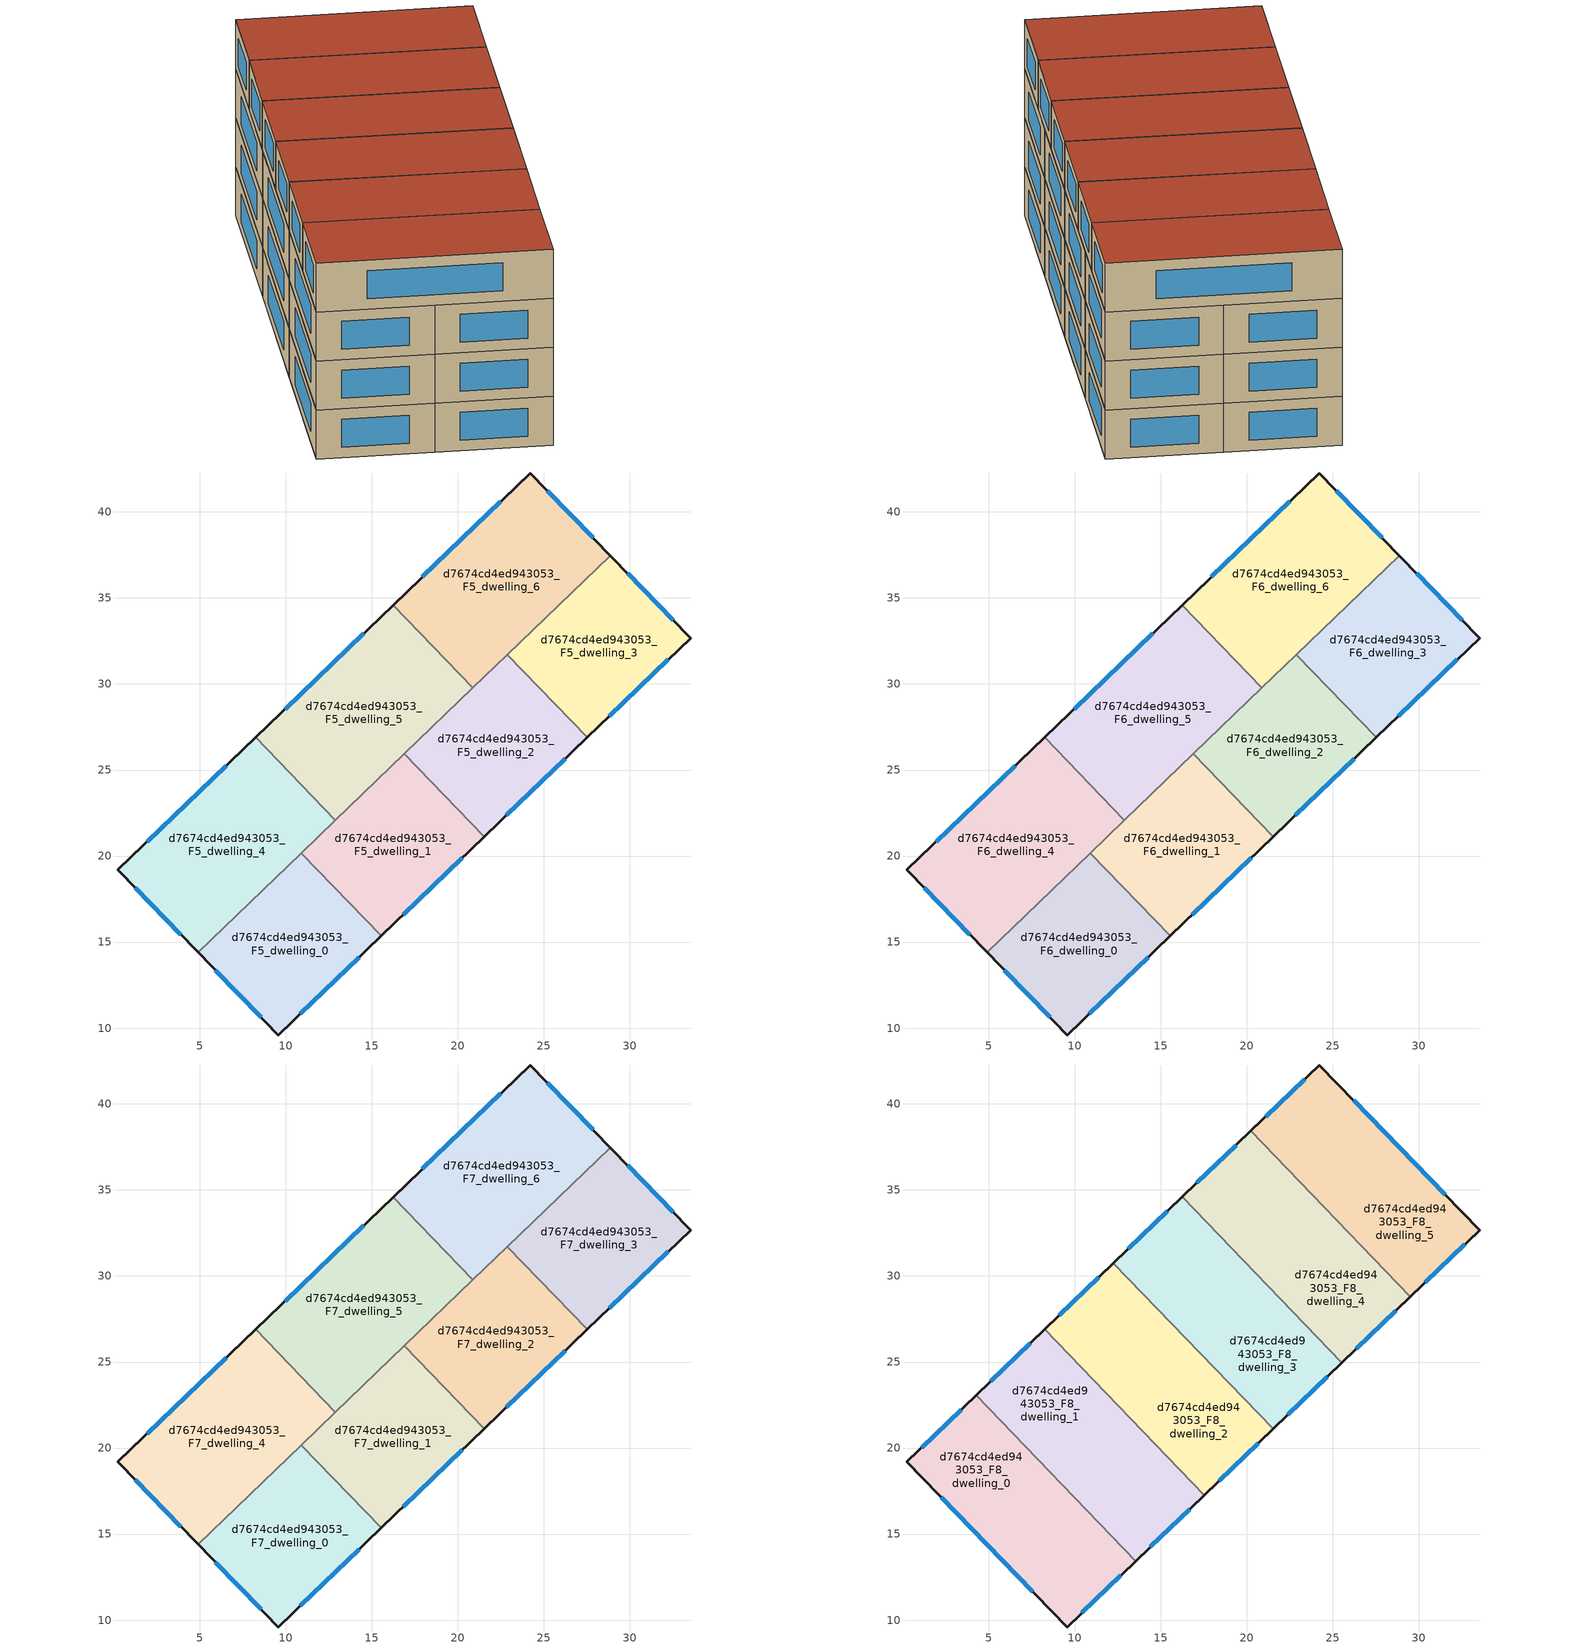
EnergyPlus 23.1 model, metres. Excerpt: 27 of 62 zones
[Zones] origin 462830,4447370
d7674cd4ed943053_F5_dwelling_0
 floor to d7674cd4ed943053_F4_dwelling_0 (EU_floor_Construction): 10.91,20.17 15.54,15.36 9.56,9.6 4.91,14.4 z15
 wall outside (EU_wall_Construction): 4.91,14.4 9.56,9.6 15.54,15.36 z15:18
 wall to d7674cd4ed943053_F5_dwelling_1 (EU_wall_Construction): 15.54,15.36 10.91,20.17 z15:18
 wall to d7674cd4ed943053_F5_dwelling_4 (EU_wall_Construction): 10.91,20.17 4.91,14.4 z15:18
 window (EU_Window_Construction): 10.84,10.83 14.26,14.13 / 5.9,13.37 8.56,10.63 z15.64:17.36
d7674cd4ed943053_F5_dwelling_1
 floor to d7674cd4ed943053_F4_dwelling_1 (EU_floor_Construction): 16.9,25.94 21.53,21.13 15.54,15.36 10.91,20.17 z15
 wall outside (EU_wall_Construction): 15.54,15.36 21.53,21.13 z15:18
 wall to d7674cd4ed943053_F5_dwelling_2 (EU_wall_Construction): 21.53,21.13 16.9,25.94 z15:18
 wall to d7674cd4ed943053_F5_dwelling_5 (EU_wall_Construction): 16.9,25.94 12.88,22.08 z15:18
 wall to d7674cd4ed943053_F5_dwelling_4 (EU_wall_Construction): 12.88,22.08 10.91,20.17 z15:18
 window (EU_Window_Construction): 16.82,16.59 20.25,19.89 z15.64:17.36
d7674cd4ed943053_F5_dwelling_2
 floor to d7674cd4ed943053_F4_dwelling_2 (EU_floor_Construction): 22.89,31.71 27.52,26.89 21.53,21.13 16.9,25.94 z15
 wall outside (EU_wall_Construction): 21.53,21.13 27.52,26.89 z15:18
 wall to d7674cd4ed943053_F5_dwelling_3 (EU_wall_Construction): 27.52,26.89 22.89,31.71 z15:18
 wall to d7674cd4ed943053_F5_dwelling_6 (EU_wall_Construction): 22.89,31.71 20.87,29.77 z15:18
 wall to d7674cd4ed943053_F5_dwelling_5 (EU_wall_Construction): 20.87,29.77 16.9,25.94 z15:18
 window (EU_Window_Construction): 22.81,22.36 26.24,25.66 z15.64:17.36
d7674cd4ed943053_F5_dwelling_3
 floor to d7674cd4ed943053_F4_dwelling_3 (EU_floor_Construction): 28.87,37.47 33.52,32.67 27.52,26.89 22.89,31.71 z15
 wall outside (EU_wall_Construction): 27.52,26.89 33.52,32.67 28.87,37.47 z15:18
 wall to d7674cd4ed943053_F5_dwelling_6 (EU_wall_Construction): 28.87,37.47 22.89,31.71 z15:18
 window (EU_Window_Construction): 32.52,33.7 29.86,36.44 / 28.81,28.13 32.24,31.43 z15.64:17.36
d7674cd4ed943053_F5_dwelling_4
 floor to d7674cd4ed943053_F4_dwelling_4 (EU_floor_Construction): 8.25,26.89 12.88,22.08 4.91,14.4 0.25,19.19 z15
 wall outside (EU_wall_Construction): 8.25,26.89 0.25,19.19 4.91,14.4 z15:18
 wall to d7674cd4ed943053_F5_dwelling_5 (EU_wall_Construction): 12.88,22.08 8.25,26.89 z15:18
 window (EU_Window_Construction): 1.25,18.16 3.91,15.42 / 6.53,25.24 1.96,20.84 z15.64:17.36
d7674cd4ed943053_F5_dwelling_5
 floor to d7674cd4ed943053_F4_dwelling_5 (EU_floor_Construction): 16.23,34.58 20.87,29.77 12.88,22.08 8.25,26.89 z15
 wall outside (EU_wall_Construction): 16.23,34.58 8.25,26.89 z15:18
 wall to d7674cd4ed943053_F5_dwelling_6 (EU_wall_Construction): 20.87,29.77 16.23,34.58 z15:18
 window (EU_Window_Construction): 14.52,32.93 9.96,28.54 z15.64:17.36
d7674cd4ed943053_F5_dwelling_6
 floor to d7674cd4ed943053_F4_dwelling_6 (EU_floor_Construction): 24.21,42.26 28.87,37.47 20.87,29.77 16.23,34.58 z15
 wall outside (EU_wall_Construction): 28.87,37.47 24.21,42.26 16.23,34.58 z15:18
 window (EU_Window_Construction): 27.87,38.49 25.21,41.23 / 22.5,40.62 17.94,36.23 z15.64:17.36
d7674cd4ed943053_F6_dwelling_0
 floor to d7674cd4ed943053_F5_dwelling_0 (EU_floor_Construction): 10.91,20.17 15.54,15.36 9.56,9.6 4.91,14.4 z18
 wall outside (EU_wall_Construction): 4.91,14.4 9.56,9.6 15.54,15.36 z18:21
 wall to d7674cd4ed943053_F6_dwelling_1 (EU_wall_Construction): 15.54,15.36 10.91,20.17 z18:21
 wall to d7674cd4ed943053_F6_dwelling_4 (EU_wall_Construction): 10.91,20.17 4.91,14.4 z18:21
 window (EU_Window_Construction): 10.84,10.83 14.26,14.13 / 5.9,13.37 8.56,10.63 z18.64:20.36
d7674cd4ed943053_F6_dwelling_1
 floor to d7674cd4ed943053_F5_dwelling_1 (EU_floor_Construction): 16.9,25.94 21.53,21.13 15.54,15.36 10.91,20.17 z18
 wall outside (EU_wall_Construction): 15.54,15.36 21.53,21.13 z18:21
 wall to d7674cd4ed943053_F6_dwelling_2 (EU_wall_Construction): 21.53,21.13 16.9,25.94 z18:21
 wall to d7674cd4ed943053_F6_dwelling_5 (EU_wall_Construction): 16.9,25.94 12.88,22.08 z18:21
 wall to d7674cd4ed943053_F6_dwelling_4 (EU_wall_Construction): 12.88,22.08 10.91,20.17 z18:21
 window (EU_Window_Construction): 16.82,16.59 20.25,19.89 z18.64:20.36
d7674cd4ed943053_F6_dwelling_2
 floor to d7674cd4ed943053_F5_dwelling_2 (EU_floor_Construction): 22.89,31.71 27.52,26.89 21.53,21.13 16.9,25.94 z18
 wall outside (EU_wall_Construction): 21.53,21.13 27.52,26.89 z18:21
 wall to d7674cd4ed943053_F6_dwelling_3 (EU_wall_Construction): 27.52,26.89 22.89,31.71 z18:21
 wall to d7674cd4ed943053_F6_dwelling_6 (EU_wall_Construction): 22.89,31.71 20.87,29.77 z18:21
 wall to d7674cd4ed943053_F6_dwelling_5 (EU_wall_Construction): 20.87,29.77 16.9,25.94 z18:21
 window (EU_Window_Construction): 22.81,22.36 26.24,25.66 z18.64:20.36
d7674cd4ed943053_F6_dwelling_3
 floor to d7674cd4ed943053_F5_dwelling_3 (EU_floor_Construction): 28.87,37.47 33.52,32.67 27.52,26.89 22.89,31.71 z18
 wall outside (EU_wall_Construction): 27.52,26.89 33.52,32.67 28.87,37.47 z18:21
 wall to d7674cd4ed943053_F6_dwelling_6 (EU_wall_Construction): 28.87,37.47 22.89,31.71 z18:21
 window (EU_Window_Construction): 32.52,33.7 29.86,36.44 / 28.81,28.13 32.24,31.43 z18.64:20.36
d7674cd4ed943053_F6_dwelling_4
 floor to d7674cd4ed943053_F5_dwelling_4 (EU_floor_Construction): 8.25,26.89 12.88,22.08 4.91,14.4 0.25,19.19 z18
 wall outside (EU_wall_Construction): 8.25,26.89 0.25,19.19 4.91,14.4 z18:21
 wall to d7674cd4ed943053_F6_dwelling_5 (EU_wall_Construction): 12.88,22.08 8.25,26.89 z18:21
 window (EU_Window_Construction): 1.25,18.16 3.91,15.42 / 6.53,25.24 1.96,20.84 z18.64:20.36
d7674cd4ed943053_F6_dwelling_5
 floor to d7674cd4ed943053_F5_dwelling_5 (EU_floor_Construction): 16.23,34.58 20.87,29.77 12.88,22.08 8.25,26.89 z18
 wall outside (EU_wall_Construction): 16.23,34.58 8.25,26.89 z18:21
 wall to d7674cd4ed943053_F6_dwelling_6 (EU_wall_Construction): 20.87,29.77 16.23,34.58 z18:21
 window (EU_Window_Construction): 14.52,32.93 9.96,28.54 z18.64:20.36
d7674cd4ed943053_F6_dwelling_6
 floor to d7674cd4ed943053_F5_dwelling_6 (EU_floor_Construction): 24.21,42.26 28.87,37.47 20.87,29.77 16.23,34.58 z18
 wall outside (EU_wall_Construction): 28.87,37.47 24.21,42.26 16.23,34.58 z18:21
 window (EU_Window_Construction): 27.87,38.49 25.21,41.23 / 22.5,40.62 17.94,36.23 z18.64:20.36
d7674cd4ed943053_F7_dwelling_0
 floor to d7674cd4ed943053_F6_dwelling_0 (EU_floor_Construction): 10.91,20.17 15.54,15.36 9.56,9.6 4.91,14.4 z21
 wall outside (EU_wall_Construction): 4.91,14.4 9.56,9.6 15.54,15.36 z21:24
 wall to d7674cd4ed943053_F7_dwelling_1 (EU_wall_Construction): 15.54,15.36 10.91,20.17 z21:24
 wall to d7674cd4ed943053_F7_dwelling_4 (EU_wall_Construction): 10.91,20.17 4.91,14.4 z21:24
 window (EU_Window_Construction): 10.84,10.83 14.26,14.13 / 5.9,13.37 8.56,10.63 z21.64:23.36
d7674cd4ed943053_F7_dwelling_1
 floor to d7674cd4ed943053_F6_dwelling_1 (EU_floor_Construction): 16.9,25.94 21.53,21.13 15.54,15.36 10.91,20.17 z21
 wall outside (EU_wall_Construction): 15.54,15.36 21.53,21.13 z21:24
 wall to d7674cd4ed943053_F7_dwelling_2 (EU_wall_Construction): 21.53,21.13 16.9,25.94 z21:24
 wall to d7674cd4ed943053_F7_dwelling_5 (EU_wall_Construction): 16.9,25.94 12.88,22.08 z21:24
 wall to d7674cd4ed943053_F7_dwelling_4 (EU_wall_Construction): 12.88,22.08 10.91,20.17 z21:24
 window (EU_Window_Construction): 16.82,16.59 20.25,19.89 z21.64:23.36
d7674cd4ed943053_F7_dwelling_2
 floor to d7674cd4ed943053_F6_dwelling_2 (EU_floor_Construction): 22.89,31.71 27.52,26.89 21.53,21.13 16.9,25.94 z21
 wall outside (EU_wall_Construction): 21.53,21.13 27.52,26.89 z21:24
 wall to d7674cd4ed943053_F7_dwelling_3 (EU_wall_Construction): 27.52,26.89 22.89,31.71 z21:24
 wall to d7674cd4ed943053_F7_dwelling_6 (EU_wall_Construction): 22.89,31.71 20.87,29.77 z21:24
 wall to d7674cd4ed943053_F7_dwelling_5 (EU_wall_Construction): 20.87,29.77 16.9,25.94 z21:24
 window (EU_Window_Construction): 22.81,22.36 26.24,25.66 z21.64:23.36
 ceiling adiabatic (EU_roof_Construction): 27.52,26.89 22.89,31.71 20.88,29.78 25.51,24.96 z24
d7674cd4ed943053_F7_dwelling_3
 floor to d7674cd4ed943053_F6_dwelling_3 (EU_floor_Construction): 28.87,37.47 33.52,32.67 27.52,26.89 22.89,31.71 z21
 wall outside (EU_wall_Construction): 27.52,26.89 33.52,32.67 28.87,37.47 z21:24
 wall to d7674cd4ed943053_F7_dwelling_6 (EU_wall_Construction): 28.87,37.47 22.89,31.71 z21:24
 window (EU_Window_Construction): 32.52,33.7 29.86,36.44 / 28.81,28.13 32.24,31.43 z21.64:23.36
 ceiling adiabatic (EU_roof_Construction): 29.51,28.81 24.87,33.62 22.89,31.71 27.52,26.89 z24
d7674cd4ed943053_F7_dwelling_4
 floor to d7674cd4ed943053_F6_dwelling_4 (EU_floor_Construction): 8.25,26.89 12.88,22.08 4.91,14.4 0.25,19.19 z21
 wall outside (EU_wall_Construction): 8.25,26.89 0.25,19.19 4.91,14.4 z21:24
 wall to d7674cd4ed943053_F7_dwelling_5 (EU_wall_Construction): 12.88,22.08 8.25,26.89 z21:24
 window (EU_Window_Construction): 1.25,18.16 3.91,15.42 / 6.53,25.24 1.96,20.84 z21.64:23.36
d7674cd4ed943053_F7_dwelling_5
 floor to d7674cd4ed943053_F6_dwelling_5 (EU_floor_Construction): 16.23,34.58 20.87,29.77 12.88,22.08 8.25,26.89 z21
 wall outside (EU_wall_Construction): 16.23,34.58 8.25,26.89 z21:24
 wall to d7674cd4ed943053_F7_dwelling_6 (EU_wall_Construction): 20.87,29.77 16.23,34.58 z21:24
 window (EU_Window_Construction): 14.52,32.93 9.96,28.54 z21.64:23.36
d7674cd4ed943053_F7_dwelling_6
 floor to d7674cd4ed943053_F6_dwelling_6 (EU_floor_Construction): 24.21,42.26 28.87,37.47 20.87,29.77 16.23,34.58 z21
 wall outside (EU_wall_Construction): 28.87,37.47 24.21,42.26 16.23,34.58 z21:24
 window (EU_Window_Construction): 27.87,38.49 25.21,41.23 / 22.5,40.62 17.94,36.23 z21.64:23.36
d7674cd4ed943053_F8_dwelling_0
 floor to d7674cd4ed943053_F7_dwelling_0 (EU_floor_Construction): 8.9,18.24 13.53,13.43 9.56,9.6 4.91,14.4 z24
 floor to d7674cd4ed943053_F7_dwelling_4 (EU_floor_Construction): 4.26,23.06 8.9,18.24 4.91,14.4 0.25,19.19 z24
 wall outside (EU_wall_Construction): 4.26,23.06 0.25,19.19 9.56,9.6 13.53,13.43 z24:27
 wall to d7674cd4ed943053_F8_dwelling_1 (EU_wall_Construction): 13.53,13.43 4.26,23.06 z24:27
 window (EU_Window_Construction): 10.41,10.42 12.68,12.61 / 2.24,17.14 7.57,11.66 / 3.4,22.23 1.11,20.02 z24.64:26.36
 roof outside (EU_roof_Construction): 13.53,13.43 4.26,23.06 0.25,19.19 9.56,9.6 z27
d7674cd4ed943053_F8_dwelling_1
 floor to d7674cd4ed943053_F7_dwelling_4 (EU_floor_Construction): 8.25,26.89 12.88,22.08 8.9,18.24 4.26,23.06 z24
 floor to d7674cd4ed943053_F7_dwelling_0 (EU_floor_Construction): 10.91,20.17 15.54,15.36 13.53,13.43 8.9,18.24 z24
 floor to d7674cd4ed943053_F7_dwelling_1 (EU_floor_Construction): 12.89,22.09 17.53,17.27 15.54,15.36 10.91,20.17 z24
 floor to d7674cd4ed943053_F7_dwelling_5 (EU_floor_Construction): 8.26,26.9 12.89,22.09 12.88,22.08 8.25,26.89 z24
 wall outside (EU_wall_Construction): 13.53,13.43 17.53,17.27 / 8.26,26.9 4.26,23.06 z24:27
 wall to d7674cd4ed943053_F8_dwelling_2 (EU_wall_Construction): 17.53,17.27 8.26,26.9 z24:27
 window (EU_Window_Construction): 14.39,14.25 16.67,16.45 / 7.4,26.08 5.12,23.88 z24.64:26.36
 roof outside (EU_roof_Construction): 17.53,17.27 8.26,26.9 4.26,23.06 13.53,13.43 z27
d7674cd4ed943053_F8_dwelling_2
 floor to d7674cd4ed943053_F7_dwelling_1 (EU_floor_Construction): 16.89,25.93 21.52,21.12 17.53,17.27 12.89,22.09 z24
 floor to d7674cd4ed943053_F7_dwelling_5 (EU_floor_Construction): 12.25,30.75 16.89,25.93 12.89,22.09 8.26,26.9 z24
 wall outside (EU_wall_Construction): 17.53,17.27 21.52,21.12 / 12.25,30.75 8.26,26.9 z24:27
 wall to d7674cd4ed943053_F8_dwelling_3 (EU_wall_Construction): 21.52,21.12 12.25,30.75 z24:27
 window (EU_Window_Construction): 18.38,18.1 20.67,20.29 / 11.4,29.92 9.11,27.72 z24.64:26.36
 roof outside (EU_roof_Construction): 21.52,21.12 12.25,30.75 8.26,26.9 17.53,17.27 z27
d7674cd4ed943053_F8_dwelling_3
 floor to d7674cd4ed943053_F7_dwelling_2 (EU_floor_Construction): 20.88,29.78 25.51,24.96 21.53,21.13 16.9,25.94 z24
 floor to d7674cd4ed943053_F7_dwelling_1 (EU_floor_Construction): 16.9,25.94 21.53,21.13 21.52,21.12 16.89,25.93 z24
 floor to d7674cd4ed943053_F7_dwelling_5 (EU_floor_Construction): 16.23,34.58 20.87,29.77 16.89,25.93 12.25,30.75 z24
 floor to d7674cd4ed943053_F7_dwelling_6 (EU_floor_Construction): 16.24,34.59 20.88,29.78 20.87,29.77 16.23,34.58 z24
 wall outside (EU_wall_Construction): 21.52,21.12 25.52,24.96 / 16.24,34.59 12.25,30.75 z24:27
 wall to d7674cd4ed943053_F8_dwelling_4 (EU_wall_Construction): 25.52,24.96 16.24,34.59 z24:27
 window (EU_Window_Construction): 22.38,21.94 24.66,24.14 / 15.39,33.77 13.11,31.57 z24.64:26.36
 roof outside (EU_roof_Construction): 25.52,24.96 16.24,34.59 12.25,30.75 21.52,21.12 z27
d7674cd4ed943053_F8_dwelling_4
 floor to d7674cd4ed943053_F7_dwelling_6 (EU_floor_Construction): 20.24,38.43 24.87,33.62 20.88,29.78 16.24,34.59 z24
 floor adiabatic (EU_floor_Construction): 24.87,33.62 29.51,28.81 25.52,24.96 20.88,29.78 z24
 wall outside (EU_wall_Construction): 25.52,24.96 29.51,28.81 / 20.24,38.43 16.24,34.59 z24:27
 wall to d7674cd4ed943053_F8_dwelling_5 (EU_wall_Construction): 29.51,28.81 20.24,38.43 z24:27
 window (EU_Window_Construction): 26.37,25.78 28.65,27.98 / 19.38,37.61 17.1,35.41 z24.64:26.36
 roof outside (EU_roof_Construction): 29.51,28.81 20.24,38.43 16.24,34.59 25.52,24.96 z27
d7674cd4ed943053_F8_dwelling_5
 floor to d7674cd4ed943053_F7_dwelling_3 (EU_floor_Construction): 28.87,37.47 33.52,32.67 29.51,28.81 24.87,33.62 z24
 floor to d7674cd4ed943053_F7_dwelling_6 (EU_floor_Construction): 24.21,42.26 28.87,37.47 24.87,33.62 20.24,38.43 z24
 wall outside (EU_wall_Construction): 29.51,28.81 33.52,32.67 24.21,42.26 20.24,38.43 z24:27
 window (EU_Window_Construction): 23.36,41.44 21.09,39.25 / 31.53,34.72 26.21,40.21 / 30.37,29.63 32.66,31.84 z24.64:26.36
 roof outside (EU_roof_Construction): 33.52,32.67 24.21,42.26 20.24,38.43 29.51,28.81 z27
[Building]
EU S2 Campaign: North Axis=0; Terrain=City; Solar Distribution=FullExterior
[Site:Location]
Yerevan-Zvartnots.Intl.AP: Latitude=40.15; Longitude=44.383; Time Zone=4; Elevation=854
[SizingPeriod:WeatherFileDays]
AnnualSizingPeriod: Begin Month=1; Begin Day of Month=1; End Month=12; End Day of Month=31; Day of Week for Start Day=Monday; Use Weather File Daylight Saving Period=No; Use Weather File Rain and Snow Indicators=No
[MATERIAL]
EU_InternalMass_Material: Roughness=MediumRough; Thickness=0.1; Conductivity=1; Density=1800; Specific Heat=900; Thermal Absorptance=0.9; Solar Absorptance=0.7; Visible Absorptance=0.7
[MATERIAL:NOMASS] Roughness=MediumRough; Thermal Absorptance=0.9; Solar Absorptance=0.7; Visible Absorptance=0.7
Name | Thermal Resistance
EU_wall_NoMass | 1.05043
EU_roof_NoMass | 1.45357
EU_floor_NoMass | 0.478065
[WINDOWMATERIAL:SIMPLEGLAZINGSYSTEM]
EU_Window_SimpleGlazing: UFactor=2.5566; Solar Heat Gain Coefficient=0.75; Visible Transmittance=0.75
[CONSTRUCTION]
EU_wall_Construction: EU_wall_NoMass
EU_roof_Construction: EU_roof_NoMass
EU_floor_Construction: EU_floor_NoMass
EU_Window_Construction: EU_Window_SimpleGlazing
EU_InternalMass_Construction: EU_InternalMass_Material
[ZONE] Type=1; Multiplier=1; Ceiling Height=autocalculate; Floor Area=autocalculate; Part of Total Floor Area=Yes
Name | Volume
d7674cd4ed943053_F5_dwelling_0; d7674cd4ed943053_F6_dwelling_0; d7674cd4ed943053_F7_dwelling_0; d7674cd4ed943053_F5_dwelling_3; d7674cd4ed943053_F6_dwelling_3; d7674cd4ed943053_F7_dwelling_3 | 166.741
d7674cd4ed943053_F8_dwelling_0 | 222.299
d7674cd4ed943053_F5_dwelling_1; d7674cd4ed943053_F6_dwelling_1; d7674cd4ed943053_F7_dwelling_1 | 166.733
d7674cd4ed943053_F8_dwelling_1; d7674cd4ed943053_F8_dwelling_4 | 222.316
d7674cd4ed943053_F5_dwelling_2; d7674cd4ed943053_F6_dwelling_2; d7674cd4ed943053_F7_dwelling_2 | 166.748
d7674cd4ed943053_F8_dwelling_2 | 222.268
d7674cd4ed943053_F8_dwelling_3 | 222.296
d7674cd4ed943053_F5_dwelling_4; d7674cd4ed943053_F6_dwelling_4; d7674cd4ed943053_F7_dwelling_4 | 222.274
d7674cd4ed943053_F5_dwelling_5; d7674cd4ed943053_F6_dwelling_5; d7674cd4ed943053_F7_dwelling_5 | 222.273
d7674cd4ed943053_F8_dwelling_5 | 222.298
d7674cd4ed943053_F5_dwelling_6; d7674cd4ed943053_F6_dwelling_6; d7674cd4ed943053_F7_dwelling_6 | 222.27
[INTERNALMASS] Construction=EU_InternalMass_Construction
Name | Zone or ZoneList | Surface Area
d7674cd4ed943053_F5_dwelling_0_EU_InternalMass | d7674cd4ed943053_F5_dwelling_0 | 55.5803
d7674cd4ed943053_F5_dwelling_1_EU_InternalMass | d7674cd4ed943053_F5_dwelling_1 | 55.5777
d7674cd4ed943053_F5_dwelling_2_EU_InternalMass | d7674cd4ed943053_F5_dwelling_2 | 55.5825
d7674cd4ed943053_F5_dwelling_3_EU_InternalMass | d7674cd4ed943053_F5_dwelling_3 | 55.5803
d7674cd4ed943053_F5_dwelling_4_EU_InternalMass | d7674cd4ed943053_F5_dwelling_4 | 74.0913
d7674cd4ed943053_F5_dwelling_5_EU_InternalMass | d7674cd4ed943053_F5_dwelling_5 | 74.0911
d7674cd4ed943053_F5_dwelling_6_EU_InternalMass | d7674cd4ed943053_F5_dwelling_6 | 74.0898
d7674cd4ed943053_F6_dwelling_0_EU_InternalMass | d7674cd4ed943053_F6_dwelling_0 | 55.5803
d7674cd4ed943053_F6_dwelling_1_EU_InternalMass | d7674cd4ed943053_F6_dwelling_1 | 55.5777
d7674cd4ed943053_F6_dwelling_2_EU_InternalMass | d7674cd4ed943053_F6_dwelling_2 | 55.5825
d7674cd4ed943053_F6_dwelling_3_EU_InternalMass | d7674cd4ed943053_F6_dwelling_3 | 55.5803
d7674cd4ed943053_F6_dwelling_4_EU_InternalMass | d7674cd4ed943053_F6_dwelling_4 | 74.0913
d7674cd4ed943053_F6_dwelling_5_EU_InternalMass | d7674cd4ed943053_F6_dwelling_5 | 74.0911
d7674cd4ed943053_F6_dwelling_6_EU_InternalMass | d7674cd4ed943053_F6_dwelling_6 | 74.0898
d7674cd4ed943053_F7_dwelling_0_EU_InternalMass | d7674cd4ed943053_F7_dwelling_0 | 55.5803
d7674cd4ed943053_F7_dwelling_1_EU_InternalMass | d7674cd4ed943053_F7_dwelling_1 | 55.5777
d7674cd4ed943053_F7_dwelling_2_EU_InternalMass | d7674cd4ed943053_F7_dwelling_2 | 55.5825
d7674cd4ed943053_F7_dwelling_3_EU_InternalMass | d7674cd4ed943053_F7_dwelling_3 | 55.5803
d7674cd4ed943053_F7_dwelling_4_EU_InternalMass | d7674cd4ed943053_F7_dwelling_4 | 74.0913
d7674cd4ed943053_F7_dwelling_5_EU_InternalMass | d7674cd4ed943053_F7_dwelling_5 | 74.0911
d7674cd4ed943053_F7_dwelling_6_EU_InternalMass | d7674cd4ed943053_F7_dwelling_6 | 74.0898
d7674cd4ed943053_F8_dwelling_0_EU_InternalMass | d7674cd4ed943053_F8_dwelling_0 | 74.0995
d7674cd4ed943053_F8_dwelling_1_EU_InternalMass | d7674cd4ed943053_F8_dwelling_1 | 74.1052
d7674cd4ed943053_F8_dwelling_2_EU_InternalMass | d7674cd4ed943053_F8_dwelling_2 | 74.0892
d7674cd4ed943053_F8_dwelling_3_EU_InternalMass | d7674cd4ed943053_F8_dwelling_3 | 74.0985
d7674cd4ed943053_F8_dwelling_4_EU_InternalMass | d7674cd4ed943053_F8_dwelling_4 | 74.1052
d7674cd4ed943053_F8_dwelling_5_EU_InternalMass | d7674cd4ed943053_F8_dwelling_5 | 74.0995
[OTHEREQUIPMENT] Fuel Type=Electricity; Design Level Calculation Method=Watts/Area; Power per Zone Floor Area=1; Fraction Latent=0; Fraction Radiant=0; Fraction Lost=0; Carbon Dioxide Generation Rate=0; EndUse Subcategory=EU_Step8_InternalGains
Name | Zone or ZoneList or Space or SpaceList | Schedule
EU_Step8_InternalGain_d7674cd4ed943053_F5_dwelling_0_f000 | d7674cd4ed943053_F5_dwelling_0 | EU_Step8_GainSchedule_d7674cd4ed943053_F5_dwelling_0_f000
EU_Step8_InternalGain_d7674cd4ed943053_F5_dwelling_1_f000 | d7674cd4ed943053_F5_dwelling_1 | EU_Step8_GainSchedule_d7674cd4ed943053_F5_dwelling_1_f000
EU_Step8_InternalGain_d7674cd4ed943053_F5_dwelling_2_f000 | d7674cd4ed943053_F5_dwelling_2 | EU_Step8_GainSchedule_d7674cd4ed943053_F5_dwelling_2_f000
EU_Step8_InternalGain_d7674cd4ed943053_F5_dwelling_3_f000 | d7674cd4ed943053_F5_dwelling_3 | EU_Step8_GainSchedule_d7674cd4ed943053_F5_dwelling_3_f000
EU_Step8_InternalGain_d7674cd4ed943053_F5_dwelling_4_f000 | d7674cd4ed943053_F5_dwelling_4 | EU_Step8_GainSchedule_d7674cd4ed943053_F5_dwelling_4_f000
EU_Step8_InternalGain_d7674cd4ed943053_F5_dwelling_5_f000 | d7674cd4ed943053_F5_dwelling_5 | EU_Step8_GainSchedule_d7674cd4ed943053_F5_dwelling_5_f000
EU_Step8_InternalGain_d7674cd4ed943053_F5_dwelling_6_f000 | d7674cd4ed943053_F5_dwelling_6 | EU_Step8_GainSchedule_d7674cd4ed943053_F5_dwelling_6_f000
EU_Step8_InternalGain_d7674cd4ed943053_F6_dwelling_0_f000 | d7674cd4ed943053_F6_dwelling_0 | EU_Step8_GainSchedule_d7674cd4ed943053_F6_dwelling_0_f000
EU_Step8_InternalGain_d7674cd4ed943053_F6_dwelling_1_f000 | d7674cd4ed943053_F6_dwelling_1 | EU_Step8_GainSchedule_d7674cd4ed943053_F6_dwelling_1_f000
EU_Step8_InternalGain_d7674cd4ed943053_F6_dwelling_2_f000 | d7674cd4ed943053_F6_dwelling_2 | EU_Step8_GainSchedule_d7674cd4ed943053_F6_dwelling_2_f000
EU_Step8_InternalGain_d7674cd4ed943053_F6_dwelling_3_f000 | d7674cd4ed943053_F6_dwelling_3 | EU_Step8_GainSchedule_d7674cd4ed943053_F6_dwelling_3_f000
EU_Step8_InternalGain_d7674cd4ed943053_F6_dwelling_4_f000 | d7674cd4ed943053_F6_dwelling_4 | EU_Step8_GainSchedule_d7674cd4ed943053_F6_dwelling_4_f000
EU_Step8_InternalGain_d7674cd4ed943053_F6_dwelling_5_f000 | d7674cd4ed943053_F6_dwelling_5 | EU_Step8_GainSchedule_d7674cd4ed943053_F6_dwelling_5_f000
EU_Step8_InternalGain_d7674cd4ed943053_F6_dwelling_6_f000 | d7674cd4ed943053_F6_dwelling_6 | EU_Step8_GainSchedule_d7674cd4ed943053_F6_dwelling_6_f000
EU_Step8_InternalGain_d7674cd4ed943053_F7_dwelling_0_f000 | d7674cd4ed943053_F7_dwelling_0 | EU_Step8_GainSchedule_d7674cd4ed943053_F7_dwelling_0_f000
EU_Step8_InternalGain_d7674cd4ed943053_F7_dwelling_1_f000 | d7674cd4ed943053_F7_dwelling_1 | EU_Step8_GainSchedule_d7674cd4ed943053_F7_dwelling_1_f000
EU_Step8_InternalGain_d7674cd4ed943053_F7_dwelling_2_f000 | d7674cd4ed943053_F7_dwelling_2 | EU_Step8_GainSchedule_d7674cd4ed943053_F7_dwelling_2_f000
EU_Step8_InternalGain_d7674cd4ed943053_F7_dwelling_3_f000 | d7674cd4ed943053_F7_dwelling_3 | EU_Step8_GainSchedule_d7674cd4ed943053_F7_dwelling_3_f000
EU_Step8_InternalGain_d7674cd4ed943053_F7_dwelling_4_f000 | d7674cd4ed943053_F7_dwelling_4 | EU_Step8_GainSchedule_d7674cd4ed943053_F7_dwelling_4_f000
EU_Step8_InternalGain_d7674cd4ed943053_F7_dwelling_5_f000 | d7674cd4ed943053_F7_dwelling_5 | EU_Step8_GainSchedule_d7674cd4ed943053_F7_dwelling_5_f000
EU_Step8_InternalGain_d7674cd4ed943053_F7_dwelling_6_f000 | d7674cd4ed943053_F7_dwelling_6 | EU_Step8_GainSchedule_d7674cd4ed943053_F7_dwelling_6_f000
EU_Step8_InternalGain_d7674cd4ed943053_F8_dwelling_0_f000 | d7674cd4ed943053_F8_dwelling_0 | EU_Step8_GainSchedule_d7674cd4ed943053_F8_dwelling_0_f000
EU_Step8_InternalGain_d7674cd4ed943053_F8_dwelling_1_f000 | d7674cd4ed943053_F8_dwelling_1 | EU_Step8_GainSchedule_d7674cd4ed943053_F8_dwelling_1_f000
EU_Step8_InternalGain_d7674cd4ed943053_F8_dwelling_2_f000 | d7674cd4ed943053_F8_dwelling_2 | EU_Step8_GainSchedule_d7674cd4ed943053_F8_dwelling_2_f000
EU_Step8_InternalGain_d7674cd4ed943053_F8_dwelling_3_f000 | d7674cd4ed943053_F8_dwelling_3 | EU_Step8_GainSchedule_d7674cd4ed943053_F8_dwelling_3_f000
EU_Step8_InternalGain_d7674cd4ed943053_F8_dwelling_4_f000 | d7674cd4ed943053_F8_dwelling_4 | EU_Step8_GainSchedule_d7674cd4ed943053_F8_dwelling_4_f000
EU_Step8_InternalGain_d7674cd4ed943053_F8_dwelling_5_f000 | d7674cd4ed943053_F8_dwelling_5 | EU_Step8_GainSchedule_d7674cd4ed943053_F8_dwelling_5_f000
[ZONEVENTILATION:DESIGNFLOWRATE] Schedule=EU_AlwaysOn; Design Flow Rate Calculation Method=AirChanges/Hour; Air Changes per Hour=0.557805; Ventilation Type=Natural; Fan Pressure Rise=0; Fan Total Efficiency=1; Constant Term Coefficient=1; Temperature Term Coefficient=0; Velocity Term Coefficient=0; Velocity Squared Term Coefficient=0; Minimum Indoor Temperature=-100; Maximum Indoor Temperature=100; Delta Temperature=-100; Minimum Outdoor Temperature=-100; Maximum Outdoor Temperature=100; Maximum Wind Speed=40
Name | Zone or ZoneList or Space or SpaceList
EU_ConstantAir_d7674cd4ed943053_F5_dwelling_0 | d7674cd4ed943053_F5_dwelling_0
EU_ConstantAir_d7674cd4ed943053_F5_dwelling_1 | d7674cd4ed943053_F5_dwelling_1
EU_ConstantAir_d7674cd4ed943053_F5_dwelling_2 | d7674cd4ed943053_F5_dwelling_2
EU_ConstantAir_d7674cd4ed943053_F5_dwelling_3 | d7674cd4ed943053_F5_dwelling_3
EU_ConstantAir_d7674cd4ed943053_F5_dwelling_4 | d7674cd4ed943053_F5_dwelling_4
EU_ConstantAir_d7674cd4ed943053_F5_dwelling_5 | d7674cd4ed943053_F5_dwelling_5
EU_ConstantAir_d7674cd4ed943053_F5_dwelling_6 | d7674cd4ed943053_F5_dwelling_6
EU_ConstantAir_d7674cd4ed943053_F6_dwelling_0 | d7674cd4ed943053_F6_dwelling_0
EU_ConstantAir_d7674cd4ed943053_F6_dwelling_1 | d7674cd4ed943053_F6_dwelling_1
EU_ConstantAir_d7674cd4ed943053_F6_dwelling_2 | d7674cd4ed943053_F6_dwelling_2
EU_ConstantAir_d7674cd4ed943053_F6_dwelling_3 | d7674cd4ed943053_F6_dwelling_3
EU_ConstantAir_d7674cd4ed943053_F6_dwelling_4 | d7674cd4ed943053_F6_dwelling_4
EU_ConstantAir_d7674cd4ed943053_F6_dwelling_5 | d7674cd4ed943053_F6_dwelling_5
EU_ConstantAir_d7674cd4ed943053_F6_dwelling_6 | d7674cd4ed943053_F6_dwelling_6
EU_ConstantAir_d7674cd4ed943053_F7_dwelling_0 | d7674cd4ed943053_F7_dwelling_0
EU_ConstantAir_d7674cd4ed943053_F7_dwelling_1 | d7674cd4ed943053_F7_dwelling_1
EU_ConstantAir_d7674cd4ed943053_F7_dwelling_2 | d7674cd4ed943053_F7_dwelling_2
EU_ConstantAir_d7674cd4ed943053_F7_dwelling_3 | d7674cd4ed943053_F7_dwelling_3
EU_ConstantAir_d7674cd4ed943053_F7_dwelling_4 | d7674cd4ed943053_F7_dwelling_4
EU_ConstantAir_d7674cd4ed943053_F7_dwelling_5 | d7674cd4ed943053_F7_dwelling_5
EU_ConstantAir_d7674cd4ed943053_F7_dwelling_6 | d7674cd4ed943053_F7_dwelling_6
EU_ConstantAir_d7674cd4ed943053_F8_dwelling_0 | d7674cd4ed943053_F8_dwelling_0
EU_ConstantAir_d7674cd4ed943053_F8_dwelling_1 | d7674cd4ed943053_F8_dwelling_1
EU_ConstantAir_d7674cd4ed943053_F8_dwelling_2 | d7674cd4ed943053_F8_dwelling_2
EU_ConstantAir_d7674cd4ed943053_F8_dwelling_3 | d7674cd4ed943053_F8_dwelling_3
EU_ConstantAir_d7674cd4ed943053_F8_dwelling_4 | d7674cd4ed943053_F8_dwelling_4
EU_ConstantAir_d7674cd4ed943053_F8_dwelling_5 | d7674cd4ed943053_F8_dwelling_5
[HVACTEMPLATE:THERMOSTAT] Constant Heating Setpoint=20; Constant Cooling Setpoint=50
EU_HeatOnly_d7674cd4ed943053_F2_dwelling_5; EU_HeatOnly_d7674cd4ed943053_F2_dwelling_6; EU_HeatOnly_d7674cd4ed943053_F3_dwelling_0; EU_HeatOnly_d7674cd4ed943053_F3_dwelling_1; EU_HeatOnly_d7674cd4ed943053_F3_dwelling_2; EU_HeatOnly_d7674cd4ed943053_F3_dwelling_3; EU_HeatOnly_d7674cd4ed943053_F3_dwelling_4; EU_HeatOnly_d7674cd4ed943053_F3_dwelling_5; EU_HeatOnly_d7674cd4ed943053_F3_dwelling_6; EU_HeatOnly_d7674cd4ed943053_F4_dwelling_0; EU_HeatOnly_d7674cd4ed943053_F4_dwelling_1; EU_HeatOnly_d7674cd4ed943053_F4_dwelling_2; EU_HeatOnly_d7674cd4ed943053_F4_dwelling_3; EU_HeatOnly_d7674cd4ed943053_F4_dwelling_4; EU_HeatOnly_d7674cd4ed943053_F4_dwelling_5; EU_HeatOnly_d7674cd4ed943053_F4_dwelling_6; EU_HeatOnly_d7674cd4ed943053_F5_dwelling_0; EU_HeatOnly_d7674cd4ed943053_F5_dwelling_1; EU_HeatOnly_d7674cd4ed943053_F5_dwelling_2; EU_HeatOnly_d7674cd4ed943053_F5_dwelling_3; EU_HeatOnly_d7674cd4ed943053_F5_dwelling_4; EU_HeatOnly_d7674cd4ed943053_F5_dwelling_5; EU_HeatOnly_d7674cd4ed943053_F5_dwelling_6; EU_HeatOnly_d7674cd4ed943053_F6_dwelling_0; EU_HeatOnly_d7674cd4ed943053_F6_dwelling_1; EU_HeatOnly_d7674cd4ed943053_F6_dwelling_2; EU_HeatOnly_d7674cd4ed943053_F6_dwelling_3; EU_HeatOnly_d7674cd4ed943053_F6_dwelling_4; EU_HeatOnly_d7674cd4ed943053_F6_dwelling_5; EU_HeatOnly_d7674cd4ed943053_F6_dwelling_6; EU_HeatOnly_d7674cd4ed943053_F7_dwelling_0; EU_HeatOnly_d7674cd4ed943053_F7_dwelling_1; EU_HeatOnly_d7674cd4ed943053_F7_dwelling_2; EU_HeatOnly_d7674cd4ed943053_F7_dwelling_3; EU_HeatOnly_d7674cd4ed943053_F7_dwelling_4; EU_HeatOnly_d7674cd4ed943053_F7_dwelling_5; EU_HeatOnly_d7674cd4ed943053_F7_dwelling_6; EU_HeatOnly_d7674cd4ed943053_F8_dwelling_0; EU_HeatOnly_d7674cd4ed943053_F8_dwelling_1; EU_HeatOnly_d7674cd4ed943053_F8_dwelling_2; EU_HeatOnly_d7674cd4ed943053_F8_dwelling_3; EU_HeatOnly_d7674cd4ed943053_F8_dwelling_4; EU_HeatOnly_d7674cd4ed943053_F8_dwelling_5
[HVACTEMPLATE:ZONE:IDEALLOADSAIRSYSTEM] System Availability Schedule=EU_AlwaysOn; Maximum Heating Supply Air Temperature=50; Minimum Cooling Supply Air Temperature=13; Maximum Heating Supply Air Humidity Ratio=0.0156; Minimum Cooling Supply Air Humidity Ratio=0.0077; Heating Limit=NoLimit; Cooling Limit=NoLimit; Heating Availability Schedule=EU_AlwaysOn; Cooling Availability Schedule=EU_CoolingOff; Dehumidification Control Type=ConstantSensibleHeatRatio; Cooling Sensible Heat Ratio=0.7; Dehumidification Setpoint=60; Humidification Control Type=None; Humidification Setpoint=30; Outdoor Air Method=None; Outdoor Air Flow Rate per Person=0.00944; Outdoor Air Flow Rate per Zone Floor Area=0; Outdoor Air Flow Rate per Zone=0; Demand Controlled Ventilation Type=None; Outdoor Air Economizer Type=NoEconomizer; Heat Recovery Type=None; Sensible Heat Recovery Effectiveness=0.7; Latent Heat Recovery Effectiveness=0.65
Name | Template Thermostat
d7674cd4ed943053_F5_dwelling_0 | EU_HeatOnly_d7674cd4ed943053_F5_dwelling_0
d7674cd4ed943053_F5_dwelling_1 | EU_HeatOnly_d7674cd4ed943053_F5_dwelling_1
d7674cd4ed943053_F5_dwelling_2 | EU_HeatOnly_d7674cd4ed943053_F5_dwelling_2
d7674cd4ed943053_F5_dwelling_3 | EU_HeatOnly_d7674cd4ed943053_F5_dwelling_3
d7674cd4ed943053_F5_dwelling_4 | EU_HeatOnly_d7674cd4ed943053_F5_dwelling_4
d7674cd4ed943053_F5_dwelling_5 | EU_HeatOnly_d7674cd4ed943053_F5_dwelling_5
d7674cd4ed943053_F5_dwelling_6 | EU_HeatOnly_d7674cd4ed943053_F5_dwelling_6
d7674cd4ed943053_F6_dwelling_0 | EU_HeatOnly_d7674cd4ed943053_F6_dwelling_0
d7674cd4ed943053_F6_dwelling_1 | EU_HeatOnly_d7674cd4ed943053_F6_dwelling_1
d7674cd4ed943053_F6_dwelling_2 | EU_HeatOnly_d7674cd4ed943053_F6_dwelling_2
d7674cd4ed943053_F6_dwelling_3 | EU_HeatOnly_d7674cd4ed943053_F6_dwelling_3
d7674cd4ed943053_F6_dwelling_4 | EU_HeatOnly_d7674cd4ed943053_F6_dwelling_4
d7674cd4ed943053_F6_dwelling_5 | EU_HeatOnly_d7674cd4ed943053_F6_dwelling_5
d7674cd4ed943053_F6_dwelling_6 | EU_HeatOnly_d7674cd4ed943053_F6_dwelling_6
d7674cd4ed943053_F7_dwelling_0 | EU_HeatOnly_d7674cd4ed943053_F7_dwelling_0
d7674cd4ed943053_F7_dwelling_1 | EU_HeatOnly_d7674cd4ed943053_F7_dwelling_1
d7674cd4ed943053_F7_dwelling_2 | EU_HeatOnly_d7674cd4ed943053_F7_dwelling_2
d7674cd4ed943053_F7_dwelling_3 | EU_HeatOnly_d7674cd4ed943053_F7_dwelling_3
d7674cd4ed943053_F7_dwelling_4 | EU_HeatOnly_d7674cd4ed943053_F7_dwelling_4
d7674cd4ed943053_F7_dwelling_5 | EU_HeatOnly_d7674cd4ed943053_F7_dwelling_5
d7674cd4ed943053_F7_dwelling_6 | EU_HeatOnly_d7674cd4ed943053_F7_dwelling_6
d7674cd4ed943053_F8_dwelling_0 | EU_HeatOnly_d7674cd4ed943053_F8_dwelling_0
d7674cd4ed943053_F8_dwelling_1 | EU_HeatOnly_d7674cd4ed943053_F8_dwelling_1
d7674cd4ed943053_F8_dwelling_2 | EU_HeatOnly_d7674cd4ed943053_F8_dwelling_2
d7674cd4ed943053_F8_dwelling_3 | EU_HeatOnly_d7674cd4ed943053_F8_dwelling_3
d7674cd4ed943053_F8_dwelling_4 | EU_HeatOnly_d7674cd4ed943053_F8_dwelling_4
d7674cd4ed943053_F8_dwelling_5 | EU_HeatOnly_d7674cd4ed943053_F8_dwelling_5
[SIZING:ZONE] Zone Cooling Design Supply Air Temperature Input Method=SupplyAirTemperature; Zone Cooling Design Supply Air Temperature=13; Zone Heating Design Supply Air Temperature Input Method=SupplyAirTemperature; Zone Heating Design Supply Air Temperature=50; Zone Cooling Design Supply Air Humidity Ratio=0.008; Zone Heating Design Supply Air Humidity Ratio=0.008; Cooling Design Air Flow Method=DesignDay; Cooling Design Air Flow Rate=0; Cooling Minimum Air Flow per Zone Floor Area=0.000762; Cooling Minimum Air Flow=0; Cooling Minimum Air Flow Fraction=0.2; Heating Design Air Flow Method=DesignDay; Heating Design Air Flow Rate=0; Heating Maximum Air Flow per Zone Floor Area=0.002032; Heating Maximum Air Flow=0.141576; Heating Maximum Air Flow Fraction=0.3; Account for Dedicated Outdoor Air System=No; Dedicated Outdoor Air System Control Strategy=NeutralSupplyAir; Dedicated Outdoor Air Low Setpoint Temperature for Design=autosize; Dedicated Outdoor Air High Setpoint Temperature for Design=autosize; Zone Load Sizing Method=Sensible Load Only No Latent Load; Zone Latent Cooling Design Supply Air Humidity Ratio Input Method=HumidityRatioDifference; Zone Cooling Design Supply Air Humidity Ratio Difference=0.005; Zone Latent Heating Design Supply Air Humidity Ratio Input Method=HumidityRatioDifference; Zone Humidification Design Supply Air Humidity Ratio Difference=0.005
d7674cd4ed943053_F5_dwelling_0; d7674cd4ed943053_F5_dwelling_1; d7674cd4ed943053_F5_dwelling_2; d7674cd4ed943053_F5_dwelling_3; d7674cd4ed943053_F5_dwelling_4; d7674cd4ed943053_F5_dwelling_5; d7674cd4ed943053_F5_dwelling_6; d7674cd4ed943053_F6_dwelling_0; d7674cd4ed943053_F6_dwelling_1; d7674cd4ed943053_F6_dwelling_2; d7674cd4ed943053_F6_dwelling_3; d7674cd4ed943053_F6_dwelling_4; d7674cd4ed943053_F6_dwelling_5; d7674cd4ed943053_F6_dwelling_6; d7674cd4ed943053_F7_dwelling_0; d7674cd4ed943053_F7_dwelling_1; d7674cd4ed943053_F7_dwelling_2; d7674cd4ed943053_F7_dwelling_3; d7674cd4ed943053_F7_dwelling_4; d7674cd4ed943053_F7_dwelling_5; d7674cd4ed943053_F7_dwelling_6; d7674cd4ed943053_F8_dwelling_0; d7674cd4ed943053_F8_dwelling_1; d7674cd4ed943053_F8_dwelling_2; d7674cd4ed943053_F8_dwelling_3; d7674cd4ed943053_F8_dwelling_4; d7674cd4ed943053_F8_dwelling_5
[SCHEDULE:CONSTANT]
Name | Hourly Value
EU_AlwaysOn | 1
EU_CoolingOff | 0
[SCHEDULE:FILE] Column Number=1; Rows to Skip at Top=0; Number of Hours of Data=8760; Column Separator=Comma; Interpolate to Timestep=No; Minutes per Item=60; Adjust Schedule for Daylight Savings=Yes
Name | File
EU_Step8_GainSchedule_d7674cd4ed943053_F5_dwelling_0_f000 | ../../schedules/d7674cd4ed943053/d7674cd4ed943053_F5_dwelling_0_f000_gain.csv
EU_Step8_GainSchedule_d7674cd4ed943053_F5_dwelling_1_f000 | ../../schedules/d7674cd4ed943053/d7674cd4ed943053_F5_dwelling_1_f000_gain.csv
EU_Step8_GainSchedule_d7674cd4ed943053_F5_dwelling_2_f000 | ../../schedules/d7674cd4ed943053/d7674cd4ed943053_F5_dwelling_2_f000_gain.csv
EU_Step8_GainSchedule_d7674cd4ed943053_F5_dwelling_3_f000 | ../../schedules/d7674cd4ed943053/d7674cd4ed943053_F5_dwelling_3_f000_gain.csv
EU_Step8_GainSchedule_d7674cd4ed943053_F5_dwelling_4_f000 | ../../schedules/d7674cd4ed943053/d7674cd4ed943053_F5_dwelling_4_f000_gain.csv
EU_Step8_GainSchedule_d7674cd4ed943053_F5_dwelling_5_f000 | ../../schedules/d7674cd4ed943053/d7674cd4ed943053_F5_dwelling_5_f000_gain.csv
EU_Step8_GainSchedule_d7674cd4ed943053_F5_dwelling_6_f000 | ../../schedules/d7674cd4ed943053/d7674cd4ed943053_F5_dwelling_6_f000_gain.csv
EU_Step8_GainSchedule_d7674cd4ed943053_F6_dwelling_0_f000 | ../../schedules/d7674cd4ed943053/d7674cd4ed943053_F6_dwelling_0_f000_gain.csv
EU_Step8_GainSchedule_d7674cd4ed943053_F6_dwelling_1_f000 | ../../schedules/d7674cd4ed943053/d7674cd4ed943053_F6_dwelling_1_f000_gain.csv
EU_Step8_GainSchedule_d7674cd4ed943053_F6_dwelling_2_f000 | ../../schedules/d7674cd4ed943053/d7674cd4ed943053_F6_dwelling_2_f000_gain.csv
EU_Step8_GainSchedule_d7674cd4ed943053_F6_dwelling_3_f000 | ../../schedules/d7674cd4ed943053/d7674cd4ed943053_F6_dwelling_3_f000_gain.csv
EU_Step8_GainSchedule_d7674cd4ed943053_F6_dwelling_4_f000 | ../../schedules/d7674cd4ed943053/d7674cd4ed943053_F6_dwelling_4_f000_gain.csv
EU_Step8_GainSchedule_d7674cd4ed943053_F6_dwelling_5_f000 | ../../schedules/d7674cd4ed943053/d7674cd4ed943053_F6_dwelling_5_f000_gain.csv
EU_Step8_GainSchedule_d7674cd4ed943053_F6_dwelling_6_f000 | ../../schedules/d7674cd4ed943053/d7674cd4ed943053_F6_dwelling_6_f000_gain.csv
EU_Step8_GainSchedule_d7674cd4ed943053_F7_dwelling_0_f000 | ../../schedules/d7674cd4ed943053/d7674cd4ed943053_F7_dwelling_0_f000_gain.csv
EU_Step8_GainSchedule_d7674cd4ed943053_F7_dwelling_1_f000 | ../../schedules/d7674cd4ed943053/d7674cd4ed943053_F7_dwelling_1_f000_gain.csv
EU_Step8_GainSchedule_d7674cd4ed943053_F7_dwelling_2_f000 | ../../schedules/d7674cd4ed943053/d7674cd4ed943053_F7_dwelling_2_f000_gain.csv
EU_Step8_GainSchedule_d7674cd4ed943053_F7_dwelling_3_f000 | ../../schedules/d7674cd4ed943053/d7674cd4ed943053_F7_dwelling_3_f000_gain.csv
EU_Step8_GainSchedule_d7674cd4ed943053_F7_dwelling_4_f000 | ../../schedules/d7674cd4ed943053/d7674cd4ed943053_F7_dwelling_4_f000_gain.csv
EU_Step8_GainSchedule_d7674cd4ed943053_F7_dwelling_5_f000 | ../../schedules/d7674cd4ed943053/d7674cd4ed943053_F7_dwelling_5_f000_gain.csv
EU_Step8_GainSchedule_d7674cd4ed943053_F7_dwelling_6_f000 | ../../schedules/d7674cd4ed943053/d7674cd4ed943053_F7_dwelling_6_f000_gain.csv
EU_Step8_GainSchedule_d7674cd4ed943053_F8_dwelling_0_f000 | ../../schedules/d7674cd4ed943053/d7674cd4ed943053_F8_dwelling_0_f000_gain.csv
EU_Step8_GainSchedule_d7674cd4ed943053_F8_dwelling_1_f000 | ../../schedules/d7674cd4ed943053/d7674cd4ed943053_F8_dwelling_1_f000_gain.csv
EU_Step8_GainSchedule_d7674cd4ed943053_F8_dwelling_2_f000 | ../../schedules/d7674cd4ed943053/d7674cd4ed943053_F8_dwelling_2_f000_gain.csv
EU_Step8_GainSchedule_d7674cd4ed943053_F8_dwelling_3_f000 | ../../schedules/d7674cd4ed943053/d7674cd4ed943053_F8_dwelling_3_f000_gain.csv
EU_Step8_GainSchedule_d7674cd4ed943053_F8_dwelling_4_f000 | ../../schedules/d7674cd4ed943053/d7674cd4ed943053_F8_dwelling_4_f000_gain.csv
EU_Step8_GainSchedule_d7674cd4ed943053_F8_dwelling_5_f000 | ../../schedules/d7674cd4ed943053/d7674cd4ed943053_F8_dwelling_5_f000_gain.csv
